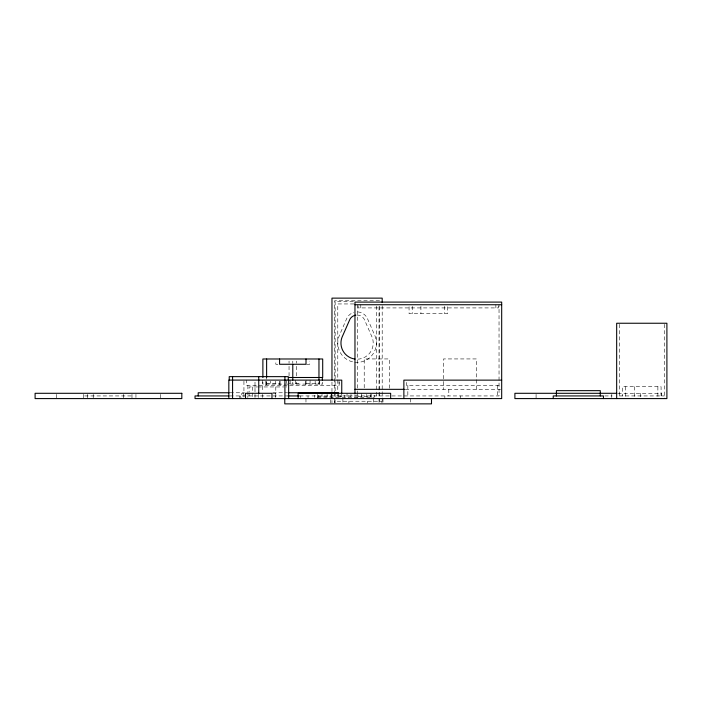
<?xml version="1.0" encoding="UTF-8"?>
<svg xmlns="http://www.w3.org/2000/svg" width="702" height="702" viewBox="0 0 702 702"><rect width="100%" height="100%" fill="white"/><g stroke="black" fill="none" stroke-linecap="round" stroke-linejoin="round"><path stroke-width="0.53" stroke-dasharray="3.51 2.63" d="M379.545 300.772L334.608 300.772L334.608 391.804M353.334 301.298L335.135 301.298L335.135 402.992M353.861 303.948L337.785 303.948L337.785 398.052M277.869 364.268L275.833 364.268L275.833 361.1M306.695 364.268L309.749 364.268L309.749 361.1M266.391 383.301L279.536 383.301M286.6 383.301L286.179 380.133M289.215 383.301L290.145 383.301M295.437 383.301L299.394 383.301L299.394 381.186M306.046 383.301L319.182 383.301M499.087 385.363L406.458 385.363L406.458 382.221M257.353 386.951L249.131 386.951L249.131 391.944M257.906 386.951L283.862 386.951M285.854 386.951L286.741 386.951M405.326 389.329L500.587 389.329M230.01 392.769L244.428 392.769M272.745 392.769L287.03 392.769M243.822 393.295L241.786 393.295L241.786 397.525M272.648 393.295L275.702 393.295L275.702 397.525M617.821 393.295L661.609 393.295L661.609 397.525M84.67 395.937L132.248 395.937M229.808 395.937L288.417 395.937M299.71 395.937L499.034 395.937L499.034 304.738M604.782 395.937L612.047 395.937M619.313 395.937L664.259 395.937M337.785 396.472L341.751 396.472M664.259 324.324L664.259 398.587M661.073 395.937L661.073 386.688L622.498 386.688L622.498 395.937M657.879 386.688L657.879 398.587M640.426 393.295L640.426 398.587M634.38 386.688L634.38 398.587M625.693 386.688L625.693 398.587M619.313 324.324L619.313 397.701M611.784 394.357L611.784 397.525M536.082 394.357L536.082 398.587M498.508 305.8L498.508 307.915L358.134 307.915L358.134 305.8M497.718 385.363L497.718 395.937M495.866 304.738L495.866 307.915M476.57 389.329L476.57 358.933L443.524 358.933L443.524 389.329M460.705 395.937L460.705 398.587M448.806 389.329L448.806 395.937M447.586 306.739L447.586 313.724L409.064 313.724L409.064 306.739M444.849 395.937L444.849 398.587M444.419 306.326L444.419 313.724M420.919 306.326L420.919 313.724M412.232 306.326L412.232 313.724M410.31 398.587L410.31 402.816M407.836 385.363L407.836 395.937M389.329 388.241L389.329 358.933L364.215 358.933L364.215 389.329M382.985 398.587L382.985 402.816M382.195 305.756L382.195 403.869M381.932 402.992L381.932 401.228L334.345 401.228L334.345 402.992M379.545 306.239L379.545 402.878M379.019 306.73L379.019 402.992M376.377 306.133L376.377 398.052M374.298 395.279L374.298 397.262L314.487 397.262L314.487 395.279M373.376 398.587L373.376 402.816M371.358 394.357L371.358 397.525M370.788 393.295L370.788 396.472L357.651 396.472L357.608 390.277M370.559 395.279L370.559 397.262M367.392 401.228L367.392 402.992M366.769 394.357L366.769 396.472M361.67 393.295L361.67 396.472M360.784 304.738L360.784 307.915M357.608 304.738L357.608 388.25M357.072 394.357L357.072 398.587M354.966 394.471L354.966 397.551M351 394.357L351 396.472L347.034 396.472L347.034 393.295M348.885 401.228L348.885 402.992M348.131 395.279L348.131 397.262M344.392 395.279L344.392 397.262M342.901 398.587L342.901 402.816M341.751 393.295L341.751 397.701M340.654 395.279L340.654 397.262M339.154 382.221L339.154 385.363L246.525 385.416L246.525 380.133M339.048 380.133L339.048 385.416M338.575 392.769L338.575 395.937M334.608 392.655L334.608 402.878M331.967 382.072L331.967 402.781M331.704 394.357L331.704 398.587M331.133 394.357L331.133 396.472L317.997 396.472L317.997 394.357M330.642 399.64L330.642 402.816M327.114 394.357L327.114 396.472M322.701 382.116L322.701 384.099L262.881 384.099L262.881 382.116M322.016 394.357L322.016 396.472M319.761 381.186L319.761 385.416M319.182 380.133L319.182 385.416M318.962 382.116L318.962 384.099M318.225 395.279L318.225 397.262M317.427 394.357L317.427 398.587M315.163 381.186L315.163 383.301M310.065 380.133L310.065 383.301M308.029 395.937L308.029 397.701M306.046 380.133L306.046 385.416M305.967 398.587L305.967 402.816M305.475 381.186L305.475 385.416M300.772 395.937L300.772 397.701M296.525 361.1L296.525 363.215M296.525 366.304L296.525 376.474M296.525 382.116L296.525 384.099M295.437 380.133L295.437 385.416M292.787 361.1L292.787 363.215M292.787 382.116L292.787 384.099M290.145 380.133L290.145 385.416M289.048 361.1L289.048 363.215M289.048 366.304L289.048 377.492M280.107 381.186L280.107 385.416M279.536 381.186L279.536 385.416M275.798 386.951L275.798 397.525M275.509 381.186L275.509 383.301M270.419 381.186L270.419 383.301M266.62 377.492L266.62 379.203M266.62 382.116L266.62 384.099M266.391 381.186L266.391 385.416M265.821 381.186L265.821 385.416M262.478 380.08L262.478 392.278M262.478 394.357L262.478 397.525M258.74 394.357L258.74 397.525M255.001 382.116L255.001 392.278M255.001 394.357L255.001 397.525M252.299 386.951L252.299 397.525M249.131 392.945L249.131 395.937M247.903 385.363L247.903 395.937M247.832 395.937L247.832 397.701M243.936 381.221L243.936 397.499M240.347 395.937L240.347 397.701M239.321 395.937L239.321 397.701M160.626 394.357L160.626 398.587M135.951 394.357L135.951 397.525M131.985 394.357L131.985 398.587M123.692 394.357L123.692 398.587M93.217 394.357L93.217 398.587M87.574 394.357L87.574 398.587M83.608 394.357L83.608 398.587M56.283 394.357L56.283 398.587M354.8 362.232A19.296 19.296 0 0 0 374.543 334.854L367.383 318.436A11.364 11.364 0 0 0 355.475 311.986M352.553 361.828A19.296 19.296 0 0 1 339.619 334.854L346.779 318.436A11.364 11.364 0 0 1 353.896 312.329M357.081 315.049A8.196 8.196 0 0 1 364.171 319.129L371.674 336.205A16.128 16.128 0 0 1 373.174 342.058L373.174 344.085A16.128 16.128 0 0 1 357.081 359.196"/><path stroke-width="1.05" d="M354.966 304.738L501.684 304.738M288.425 377.492L322.701 377.492L322.701 358.985L262.881 358.985L262.881 377.492M501.684 380.133L403.869 380.133L403.869 398.587M354.966 389.329L404.238 389.329M229.177 392.769L198.201 392.769L198.201 395.937M287.995 392.769L338.575 392.769M616.725 393.295L514.899 393.295L514.899 398.587L666.9 398.587L666.9 323.245L616.672 323.245L616.672 398.587M228.975 395.937L195.033 395.937L195.033 398.587L501.684 398.587L501.684 302.097L354.966 302.097L354.966 393.445M288.101 395.937L299.096 395.937M603.457 398.587L603.457 395.937L553.229 395.937L553.229 398.587M600.28 395.937L600.28 390.654L556.405 390.654L556.405 395.937M431.493 398.587L431.493 403.869L284.775 403.869L284.775 398.587M390.654 398.587L390.654 393.295L298.131 393.295L298.131 398.587M382.195 302.492L382.195 298.131L331.967 298.131L331.967 379.887M341.751 393.155L341.751 380.133L228.834 380.08L228.834 398.587M322.323 377.492L322.323 380.063M318.962 358.985L318.962 380.063M306.011 358.985L306.011 364.268L279.572 364.268L279.572 358.985M292.787 364.268L292.787 380.063M288.654 380.08L288.654 398.587M288.276 380.08L288.276 376.641L229.212 376.641L229.212 380.08M284.915 376.641L284.915 398.587M271.964 398.587L271.964 393.295L245.524 393.295L245.524 398.587M266.62 358.985L266.62 377.492M258.74 376.641L258.74 393.295M232.573 376.641L232.573 398.587M355.861 315.137A8.196 8.196 0 0 0 349.991 319.129L342.488 336.205A16.128 16.128 0 0 0 340.988 342.058L340.988 344.085A16.128 16.128 0 0 0 355.054 359.064M181.818 393.295L35.1 393.295L35.1 398.587L181.818 398.587L181.818 393.295"/></g></svg>
